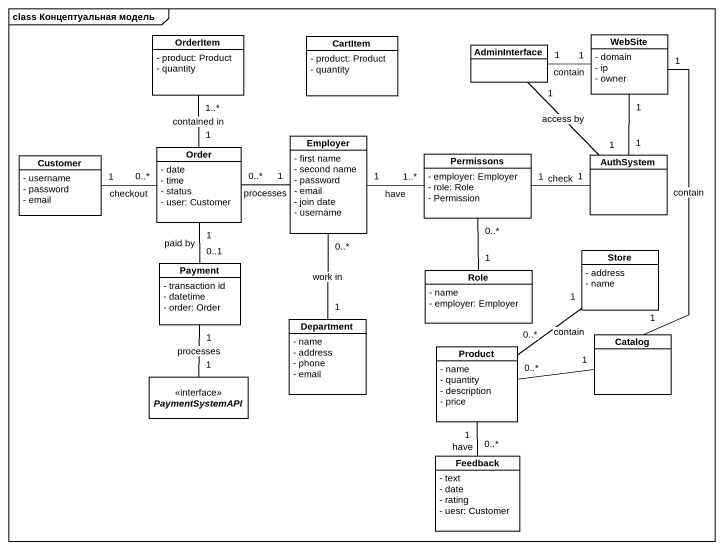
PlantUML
@startuml
mainframe class Концептуальная модель
hide circle
hide empty members
skinparam classAttributeIconSize 0
class OrderItem {
  - product: Product
  - quantity
}
class CartItem {
  - product: Product
  - quantity
}
class AdminInterface
class WebSite {
  - domain
  - ip
  - owner
}
class Employer {
  - first name
  - second name
  - password
  - email
  - join date
  - username
}
class Customer {
  - username
  - password
  - email
}
class Order {
  - date
  - time
  - status
  - user: Customer
}
class Permissons {
  - employer: Employer
  - role: Role
  - Permission
}
class AuthSystem
class Store {
  - address
  - name
}
class Payment {
  - transaction id
  - datetime
  - order: Order
}
class Role {
  - name
  - employer: Employer
}
class Department {
  - name
  - address
  - phone
  - email
}
class Catalog
interface PaymentSystemAPI <<interface>>
class Product {
  - name
  - quantity
  - description
  - price
}
class Feedback {
  - text
  - date
  - rating
  - uesr: Customer
}
OrderItem "1..*" -- "1" Order : contained in
WebSite "1" -left- "1" AdminInterface : contain
WebSite "1" -- "1" AuthSystem
WebSite "1" -- "1" Catalog : contain
Employer "1" -left- "0..*" Order : processes
Employer "1" -right- "1..*" Permissons : have
Customer "1" -right- "0..*" Order : checkout
Order "1" -- "0..1" Payment : paid by
Permissons "1" -right- "1" AuthSystem : check
AuthSystem "1" -up- "1" AdminInterface : access by
Store "1" -- "0..*" Product : contain
Payment "1" -- "1" PaymentSystemAPI : processes
Role "1" -up- "0..*" Permissons
Department "1" -up- "0..*" Employer : work in
Catalog "1" -left- "0..*" Product
Feedback "0..*" -up- "1" Product : have
@enduml
